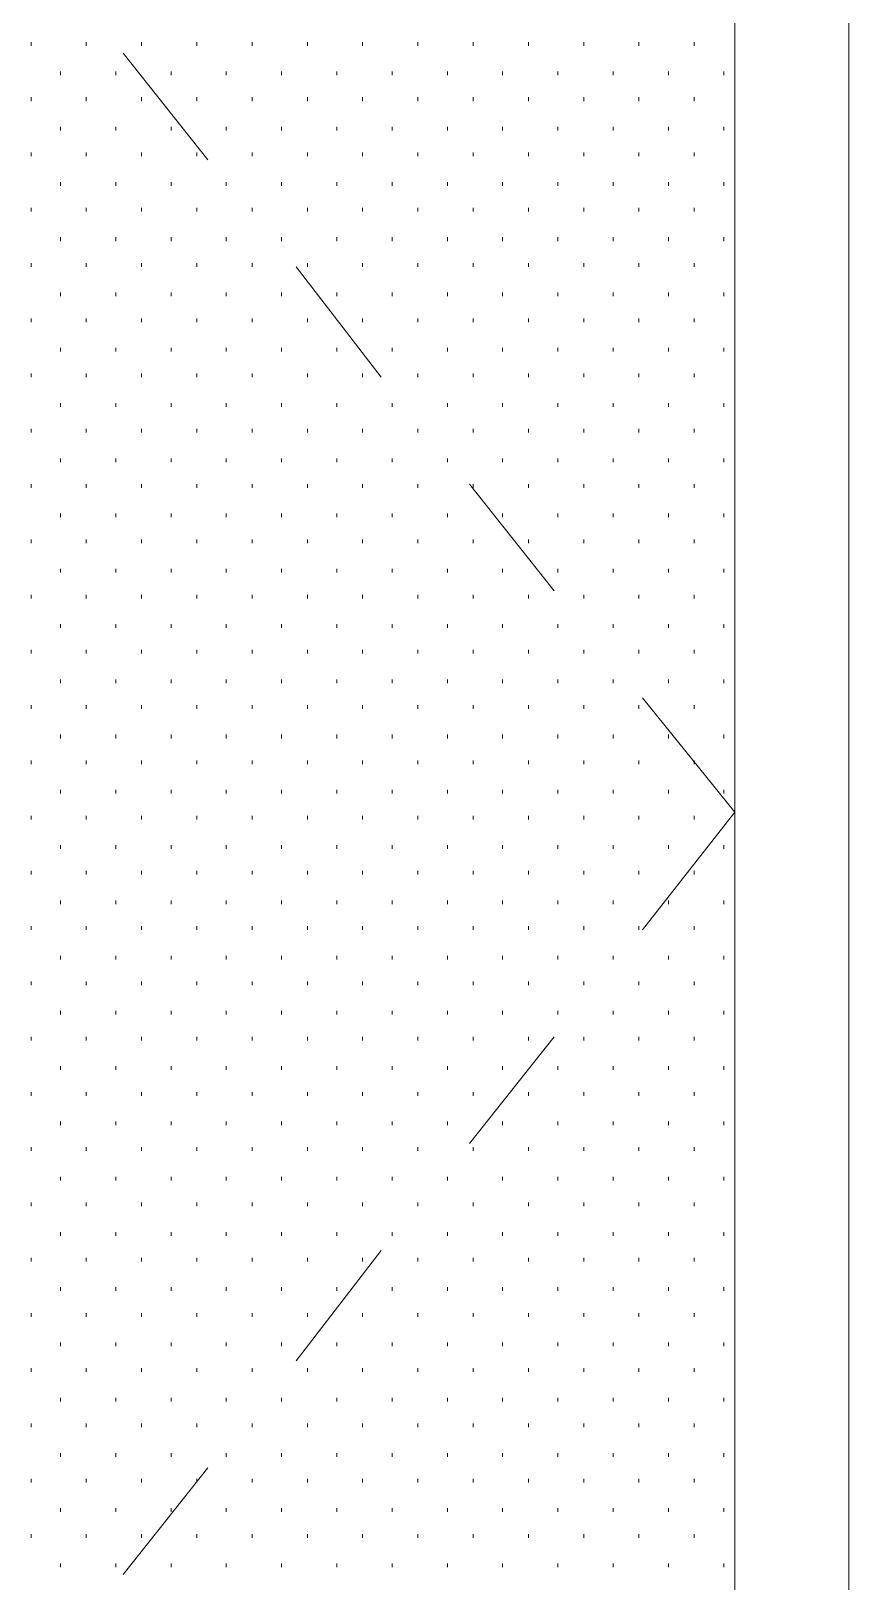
# Model space of a CAD drawing. Header units: inches. Extents: x -6061 to 13621, y -296 to 7483.
# Drawn here: x 12722.21 to 12739.99, y -93.45 to -59.73 of the extents above; entities that cross this region are included whole.
import ezdxf

# ---------------------------------------------------------------- set-up
doc = ezdxf.new("R2010")
doc.units = ezdxf.units.IN
doc.header["$MEASUREMENT"] = 0
doc.layers.get('0').update_dxf_attribs({"linetype": 'CONTINUOUS'})

msp = doc.modelspace()

# ---------------------------------------------------------------- linework, layer by layer
at = {"color": 7, "linetype": 'Continuous', "lineweight": 9, "true_color": 0x000007}
for p, q in [((12737.50325, -121.47911), (12737.50325, -29.45513)), ((12739.98605, -121.47911), (12739.98605, -29.45513)), ((12737.50325, -121.47911), (12737.50325, -31.93793)), ((12724.20823, -60.20988), (12726.05031, -62.5325)), ((12727.97248, -64.85513), (12729.81456, -67.25784)), ((12731.73673, -69.58047), (12733.57881, -71.90309)), ((12735.50099, -74.22571), (12737.50325, -76.70852)), ((12735.50099, -79.27142), (12737.50325, -76.70852)), ((12731.73673, -83.91666), (12733.57881, -81.59404)), ((12727.97248, -88.642), (12729.81456, -86.23929)), ((12724.20823, -93.28725), (12726.05031, -90.96463))]:
    msp.add_line(p, q, dxfattribs=at)
at = {"color": 7, "linetype": 'Continuous', "lineweight": 18, "true_color": 0x000007}
msp.add_line((12739.98605, -121.47911), (12739.98605, -29.45513), dxfattribs=at)
at = {"color": 7, "linetype": 'Continuous', "lineweight": 9, "true_color": 0xffffff}
for p, q in [((12722.20596, -60.0497), (12722.20596, -59.96961)), ((12723.40732, -60.0497), (12723.40732, -59.96961)), ((12724.60868, -60.0497), (12724.60868, -59.96961)), ((12725.81004, -60.0497), (12725.81004, -59.96961)), ((12727.01139, -60.0497), (12727.01139, -59.96961)), ((12728.21275, -60.0497), (12728.21275, -59.96961)), ((12729.41411, -60.0497), (12729.41411, -59.96961)), ((12730.61547, -60.0497), (12730.61547, -59.96961)), ((12731.81682, -60.0497), (12731.81682, -59.96961)), ((12733.01818, -60.0497), (12733.01818, -59.96961)), ((12734.21954, -60.0497), (12734.21954, -59.96961)), ((12735.4209, -60.0497), (12735.4209, -59.96961)), ((12736.62225, -60.0497), (12736.62225, -59.96961)), ((12722.84669, -60.69042), (12722.84669, -60.61033)), ((12724.04805, -60.69042), (12724.04805, -60.61033)), ((12725.2494, -60.69042), (12725.2494, -60.61033)), ((12726.45076, -60.69042), (12726.45076, -60.61033)), ((12727.65212, -60.69042), (12727.65212, -60.61033)), ((12728.85347, -60.69042), (12728.85347, -60.61033)), ((12730.05483, -60.69042), (12730.05483, -60.61033)), ((12731.25619, -60.69042), (12731.25619, -60.61033)), ((12732.45755, -60.69042), (12732.45755, -60.61033)), ((12733.6589, -60.69042), (12733.6589, -60.61033)), ((12734.86026, -60.69042), (12734.86026, -60.61033)), ((12736.06162, -60.69042), (12736.06162, -60.61033)), ((12737.26298, -60.69042), (12737.26298, -60.61033)), ((12722.20596, -61.25105), (12722.20596, -61.17096)), ((12723.40732, -61.25105), (12723.40732, -61.17096)), ((12724.60868, -61.25105), (12724.60868, -61.17096)), ((12725.81004, -61.25105), (12725.81004, -61.17096)), ((12727.01139, -61.25105), (12727.01139, -61.17096)), ((12728.21275, -61.25105), (12728.21275, -61.17096)), ((12729.41411, -61.25105), (12729.41411, -61.17096)), ((12730.61547, -61.25105), (12730.61547, -61.17096)), ((12731.81682, -61.25105), (12731.81682, -61.17096)), ((12733.01818, -61.25105), (12733.01818, -61.17096)), ((12734.21954, -61.25105), (12734.21954, -61.17096)), ((12735.4209, -61.25105), (12735.4209, -61.17096)), ((12736.62225, -61.25105), (12736.62225, -61.17096)), ((12722.84669, -61.89178), (12722.84669, -61.81169)), ((12724.04805, -61.89178), (12724.04805, -61.81169)), ((12725.2494, -61.89178), (12725.2494, -61.81169)), ((12726.45076, -61.89178), (12726.45076, -61.81169)), ((12727.65212, -61.89178), (12727.65212, -61.81169)), ((12728.85347, -61.89178), (12728.85347, -61.81169)), ((12730.05483, -61.89178), (12730.05483, -61.81169)), ((12731.25619, -61.89178), (12731.25619, -61.81169)), ((12732.45755, -61.89178), (12732.45755, -61.81169)), ((12733.6589, -61.89178), (12733.6589, -61.81169)), ((12734.86026, -61.89178), (12734.86026, -61.81169)), ((12736.06162, -61.89178), (12736.06162, -61.81169)), ((12737.26298, -61.89178), (12737.26298, -61.81169)), ((12722.20596, -62.45241), (12722.20596, -62.37232)), ((12723.40732, -62.45241), (12723.40732, -62.37232)), ((12724.60868, -62.45241), (12724.60868, -62.37232)), ((12725.81004, -62.45241), (12725.81004, -62.37232)), ((12727.01139, -62.45241), (12727.01139, -62.37232)), ((12728.21275, -62.45241), (12728.21275, -62.37232)), ((12729.41411, -62.45241), (12729.41411, -62.37232)), ((12730.61547, -62.45241), (12730.61547, -62.37232)), ((12731.81682, -62.45241), (12731.81682, -62.37232)), ((12733.01818, -62.45241), (12733.01818, -62.37232)), ((12734.21954, -62.45241), (12734.21954, -62.37232)), ((12735.4209, -62.45241), (12735.4209, -62.37232)), ((12736.62225, -62.45241), (12736.62225, -62.37232)), ((12722.84669, -63.09314), (12722.84669, -63.01304)), ((12724.04805, -63.09314), (12724.04805, -63.01304)), ((12725.2494, -63.09314), (12725.2494, -63.01304)), ((12726.45076, -63.09314), (12726.45076, -63.01304)), ((12727.65212, -63.09314), (12727.65212, -63.01304)), ((12728.85347, -63.09314), (12728.85347, -63.01304)), ((12730.05483, -63.09314), (12730.05483, -63.01304)), ((12731.25619, -63.09314), (12731.25619, -63.01304)), ((12732.45755, -63.09314), (12732.45755, -63.01304)), ((12733.6589, -63.09314), (12733.6589, -63.01304)), ((12734.86026, -63.09314), (12734.86026, -63.01304)), ((12736.06162, -63.09314), (12736.06162, -63.01304)), ((12737.26298, -63.09314), (12737.26298, -63.01304)), ((12722.20596, -63.65377), (12722.20596, -63.57368)), ((12723.40732, -63.65377), (12723.40732, -63.57368)), ((12724.60868, -63.65377), (12724.60868, -63.57368)), ((12725.81004, -63.65377), (12725.81004, -63.57368)), ((12727.01139, -63.65377), (12727.01139, -63.57368)), ((12728.21275, -63.65377), (12728.21275, -63.57368)), ((12729.41411, -63.65377), (12729.41411, -63.57368)), ((12730.61547, -63.65377), (12730.61547, -63.57368)), ((12731.81682, -63.65377), (12731.81682, -63.57368)), ((12733.01818, -63.65377), (12733.01818, -63.57368)), ((12734.21954, -63.65377), (12734.21954, -63.57368)), ((12735.4209, -63.65377), (12735.4209, -63.57368)), ((12736.62225, -63.65377), (12736.62225, -63.57368)), ((12722.84669, -64.29449), (12722.84669, -64.2144)), ((12724.04805, -64.29449), (12724.04805, -64.2144)), ((12725.2494, -64.29449), (12725.2494, -64.2144)), ((12726.45076, -64.29449), (12726.45076, -64.2144)), ((12727.65212, -64.29449), (12727.65212, -64.2144)), ((12728.85347, -64.29449), (12728.85347, -64.2144)), ((12730.05483, -64.29449), (12730.05483, -64.2144)), ((12731.25619, -64.29449), (12731.25619, -64.2144)), ((12732.45755, -64.29449), (12732.45755, -64.2144)), ((12733.6589, -64.29449), (12733.6589, -64.2144)), ((12734.86026, -64.29449), (12734.86026, -64.2144)), ((12736.06162, -64.29449), (12736.06162, -64.2144)), ((12737.26298, -64.29449), (12737.26298, -64.2144)), ((12722.20596, -64.85513), (12722.20596, -64.77504)), ((12723.40732, -64.85513), (12723.40732, -64.77504)), ((12724.60868, -64.85513), (12724.60868, -64.77504)), ((12725.81004, -64.85513), (12725.81004, -64.77504)), ((12727.01139, -64.85513), (12727.01139, -64.77504)), ((12728.21275, -64.85513), (12728.21275, -64.77504)), ((12729.41411, -64.85513), (12729.41411, -64.77504)), ((12730.61547, -64.85513), (12730.61547, -64.77504)), ((12731.81682, -64.85513), (12731.81682, -64.77504)), ((12733.01818, -64.85513), (12733.01818, -64.77504)), ((12734.21954, -64.85513), (12734.21954, -64.77504)), ((12735.4209, -64.85513), (12735.4209, -64.77504)), ((12736.62225, -64.85513), (12736.62225, -64.77504)), ((12722.84669, -65.49585), (12722.84669, -65.41576)), ((12724.04805, -65.49585), (12724.04805, -65.41576)), ((12725.2494, -65.49585), (12725.2494, -65.41576)), ((12726.45076, -65.49585), (12726.45076, -65.41576)), ((12727.65212, -65.49585), (12727.65212, -65.41576)), ((12728.85347, -65.49585), (12728.85347, -65.41576)), ((12730.05483, -65.49585), (12730.05483, -65.41576)), ((12731.25619, -65.49585), (12731.25619, -65.41576)), ((12732.45755, -65.49585), (12732.45755, -65.41576)), ((12733.6589, -65.49585), (12733.6589, -65.41576)), ((12734.86026, -65.49585), (12734.86026, -65.41576)), ((12736.06162, -65.49585), (12736.06162, -65.41576)), ((12737.26298, -65.49585), (12737.26298, -65.41576)), ((12722.20596, -66.05648), (12722.20596, -65.97639)), ((12723.40732, -66.05648), (12723.40732, -65.97639)), ((12724.60868, -66.05648), (12724.60868, -65.97639)), ((12725.81004, -66.05648), (12725.81004, -65.97639)), ((12727.01139, -66.05648), (12727.01139, -65.97639)), ((12728.21275, -66.05648), (12728.21275, -65.97639)), ((12729.41411, -66.05648), (12729.41411, -65.97639)), ((12730.61547, -66.05648), (12730.61547, -65.97639)), ((12731.81682, -66.05648), (12731.81682, -65.97639)), ((12733.01818, -66.05648), (12733.01818, -65.97639)), ((12734.21954, -66.05648), (12734.21954, -65.97639)), ((12735.4209, -66.05648), (12735.4209, -65.97639)), ((12736.62225, -66.05648), (12736.62225, -65.97639)), ((12722.84669, -66.69721), (12722.84669, -66.61712)), ((12724.04805, -66.69721), (12724.04805, -66.61712)), ((12725.2494, -66.69721), (12725.2494, -66.61712)), ((12726.45076, -66.69721), (12726.45076, -66.61712)), ((12727.65212, -66.69721), (12727.65212, -66.61712)), ((12728.85347, -66.69721), (12728.85347, -66.61712)), ((12730.05483, -66.69721), (12730.05483, -66.61712)), ((12731.25619, -66.69721), (12731.25619, -66.61712)), ((12732.45755, -66.69721), (12732.45755, -66.61712)), ((12733.6589, -66.69721), (12733.6589, -66.61712)), ((12734.86026, -66.69721), (12734.86026, -66.61712)), ((12736.06162, -66.69721), (12736.06162, -66.61712)), ((12737.26298, -66.69721), (12737.26298, -66.61712)), ((12722.20596, -67.25784), (12722.20596, -67.17775)), ((12723.40732, -67.25784), (12723.40732, -67.17775)), ((12724.60868, -67.25784), (12724.60868, -67.17775)), ((12725.81004, -67.25784), (12725.81004, -67.17775)), ((12727.01139, -67.25784), (12727.01139, -67.17775)), ((12728.21275, -67.25784), (12728.21275, -67.17775)), ((12729.41411, -67.25784), (12729.41411, -67.17775)), ((12730.61547, -67.25784), (12730.61547, -67.17775)), ((12731.81682, -67.25784), (12731.81682, -67.17775)), ((12733.01818, -67.25784), (12733.01818, -67.17775)), ((12734.21954, -67.25784), (12734.21954, -67.17775)), ((12735.4209, -67.25784), (12735.4209, -67.17775)), ((12736.62225, -67.25784), (12736.62225, -67.17775)), ((12722.84669, -67.89857), (12722.84669, -67.81847)), ((12724.04805, -67.89857), (12724.04805, -67.81847)), ((12725.2494, -67.89857), (12725.2494, -67.81847)), ((12726.45076, -67.89857), (12726.45076, -67.81847)), ((12727.65212, -67.89857), (12727.65212, -67.81847)), ((12728.85347, -67.89857), (12728.85347, -67.81847)), ((12730.05483, -67.89857), (12730.05483, -67.81847)), ((12731.25619, -67.89857), (12731.25619, -67.81847)), ((12732.45755, -67.89857), (12732.45755, -67.81847)), ((12733.6589, -67.89857), (12733.6589, -67.81847)), ((12734.86026, -67.89857), (12734.86026, -67.81847)), ((12736.06162, -67.89857), (12736.06162, -67.81847)), ((12737.26298, -67.89857), (12737.26298, -67.81847)), ((12722.20596, -68.4592), (12722.20596, -68.37911)), ((12723.40732, -68.4592), (12723.40732, -68.37911)), ((12724.60868, -68.4592), (12724.60868, -68.37911)), ((12725.81004, -68.4592), (12725.81004, -68.37911)), ((12727.01139, -68.4592), (12727.01139, -68.37911)), ((12728.21275, -68.4592), (12728.21275, -68.37911)), ((12729.41411, -68.4592), (12729.41411, -68.37911)), ((12730.61547, -68.4592), (12730.61547, -68.37911)), ((12731.81682, -68.4592), (12731.81682, -68.37911)), ((12733.01818, -68.4592), (12733.01818, -68.37911)), ((12734.21954, -68.4592), (12734.21954, -68.37911)), ((12735.4209, -68.4592), (12735.4209, -68.37911)), ((12736.62225, -68.4592), (12736.62225, -68.37911)), ((12722.84669, -69.09992), (12722.84669, -69.01983)), ((12724.04805, -69.09992), (12724.04805, -69.01983)), ((12725.2494, -69.09992), (12725.2494, -69.01983)), ((12726.45076, -69.09992), (12726.45076, -69.01983)), ((12727.65212, -69.09992), (12727.65212, -69.01983)), ((12728.85347, -69.09992), (12728.85347, -69.01983)), ((12730.05483, -69.09992), (12730.05483, -69.01983)), ((12731.25619, -69.09992), (12731.25619, -69.01983)), ((12732.45755, -69.09992), (12732.45755, -69.01983)), ((12733.6589, -69.09992), (12733.6589, -69.01983)), ((12734.86026, -69.09992), (12734.86026, -69.01983)), ((12736.06162, -69.09992), (12736.06162, -69.01983)), ((12737.26298, -69.09992), (12737.26298, -69.01983)), ((12722.20596, -69.66056), (12722.20596, -69.58047)), ((12723.40732, -69.66056), (12723.40732, -69.58047)), ((12724.60868, -69.66056), (12724.60868, -69.58047)), ((12725.81004, -69.66056), (12725.81004, -69.58047)), ((12727.01139, -69.66056), (12727.01139, -69.58047)), ((12728.21275, -69.66056), (12728.21275, -69.58047)), ((12729.41411, -69.66056), (12729.41411, -69.58047)), ((12730.61547, -69.66056), (12730.61547, -69.58047)), ((12731.81682, -69.66056), (12731.81682, -69.58047)), ((12733.01818, -69.66056), (12733.01818, -69.58047)), ((12734.21954, -69.66056), (12734.21954, -69.58047)), ((12735.4209, -69.66056), (12735.4209, -69.58047)), ((12736.62225, -69.66056), (12736.62225, -69.58047)), ((12722.84669, -70.30128), (12722.84669, -70.22119)), ((12724.04805, -70.30128), (12724.04805, -70.22119)), ((12725.2494, -70.30128), (12725.2494, -70.22119)), ((12726.45076, -70.30128), (12726.45076, -70.22119)), ((12727.65212, -70.30128), (12727.65212, -70.22119)), ((12728.85347, -70.30128), (12728.85347, -70.22119)), ((12730.05483, -70.30128), (12730.05483, -70.22119)), ((12731.25619, -70.30128), (12731.25619, -70.22119)), ((12732.45755, -70.30128), (12732.45755, -70.22119)), ((12733.6589, -70.30128), (12733.6589, -70.22119)), ((12734.86026, -70.30128), (12734.86026, -70.22119)), ((12736.06162, -70.30128), (12736.06162, -70.22119)), ((12737.26298, -70.30128), (12737.26298, -70.22119)), ((12722.20596, -70.86191), (12722.20596, -70.78182)), ((12723.40732, -70.86191), (12723.40732, -70.78182)), ((12724.60868, -70.86191), (12724.60868, -70.78182)), ((12725.81004, -70.86191), (12725.81004, -70.78182)), ((12727.01139, -70.86191), (12727.01139, -70.78182)), ((12728.21275, -70.86191), (12728.21275, -70.78182)), ((12729.41411, -70.86191), (12729.41411, -70.78182)), ((12730.61547, -70.86191), (12730.61547, -70.78182)), ((12731.81682, -70.86191), (12731.81682, -70.78182)), ((12733.01818, -70.86191), (12733.01818, -70.78182)), ((12734.21954, -70.86191), (12734.21954, -70.78182)), ((12735.4209, -70.86191), (12735.4209, -70.78182)), ((12736.62225, -70.86191), (12736.62225, -70.78182)), ((12722.84669, -71.50264), (12722.84669, -71.42255)), ((12724.04805, -71.50264), (12724.04805, -71.42255)), ((12725.2494, -71.50264), (12725.2494, -71.42255)), ((12726.45076, -71.50264), (12726.45076, -71.42255)), ((12727.65212, -71.50264), (12727.65212, -71.42255)), ((12728.85347, -71.50264), (12728.85347, -71.42255)), ((12730.05483, -71.50264), (12730.05483, -71.42255)), ((12731.25619, -71.50264), (12731.25619, -71.42255)), ((12732.45755, -71.50264), (12732.45755, -71.42255)), ((12733.6589, -71.50264), (12733.6589, -71.42255)), ((12734.86026, -71.50264), (12734.86026, -71.42255)), ((12736.06162, -71.50264), (12736.06162, -71.42255)), ((12737.26298, -71.50264), (12737.26298, -71.42255)), ((12722.20596, -72.06327), (12722.20596, -71.98318)), ((12723.40732, -72.06327), (12723.40732, -71.98318)), ((12724.60868, -72.06327), (12724.60868, -71.98318)), ((12725.81004, -72.06327), (12725.81004, -71.98318)), ((12727.01139, -72.06327), (12727.01139, -71.98318)), ((12728.21275, -72.06327), (12728.21275, -71.98318)), ((12729.41411, -72.06327), (12729.41411, -71.98318)), ((12730.61547, -72.06327), (12730.61547, -71.98318)), ((12731.81682, -72.06327), (12731.81682, -71.98318)), ((12733.01818, -72.06327), (12733.01818, -71.98318)), ((12734.21954, -72.06327), (12734.21954, -71.98318)), ((12735.4209, -72.06327), (12735.4209, -71.98318)), ((12736.62225, -72.06327), (12736.62225, -71.98318)), ((12722.84669, -72.70399), (12722.84669, -72.6239)), ((12724.04805, -72.70399), (12724.04805, -72.6239)), ((12725.2494, -72.70399), (12725.2494, -72.6239)), ((12726.45076, -72.70399), (12726.45076, -72.6239)), ((12727.65212, -72.70399), (12727.65212, -72.6239)), ((12728.85347, -72.70399), (12728.85347, -72.6239)), ((12730.05483, -72.70399), (12730.05483, -72.6239)), ((12731.25619, -72.70399), (12731.25619, -72.6239)), ((12732.45755, -72.70399), (12732.45755, -72.6239)), ((12733.6589, -72.70399), (12733.6589, -72.6239)), ((12734.86026, -72.70399), (12734.86026, -72.6239)), ((12736.06162, -72.70399), (12736.06162, -72.6239)), ((12737.26298, -72.70399), (12737.26298, -72.6239)), ((12722.20596, -73.26463), (12722.20596, -73.18454)), ((12723.40732, -73.26463), (12723.40732, -73.18454)), ((12724.60868, -73.26463), (12724.60868, -73.18454)), ((12725.81004, -73.26463), (12725.81004, -73.18454)), ((12727.01139, -73.26463), (12727.01139, -73.18454)), ((12728.21275, -73.26463), (12728.21275, -73.18454)), ((12729.41411, -73.26463), (12729.41411, -73.18454)), ((12730.61547, -73.26463), (12730.61547, -73.18454)), ((12731.81682, -73.26463), (12731.81682, -73.18454)), ((12733.01818, -73.26463), (12733.01818, -73.18454)), ((12734.21954, -73.26463), (12734.21954, -73.18454)), ((12735.4209, -73.26463), (12735.4209, -73.18454)), ((12736.62225, -73.26463), (12736.62225, -73.18454)), ((12722.84669, -73.90535), (12722.84669, -73.82526)), ((12724.04805, -73.90535), (12724.04805, -73.82526)), ((12725.2494, -73.90535), (12725.2494, -73.82526)), ((12726.45076, -73.90535), (12726.45076, -73.82526)), ((12727.65212, -73.90535), (12727.65212, -73.82526)), ((12728.85347, -73.90535), (12728.85347, -73.82526)), ((12730.05483, -73.90535), (12730.05483, -73.82526)), ((12731.25619, -73.90535), (12731.25619, -73.82526)), ((12732.45755, -73.90535), (12732.45755, -73.82526)), ((12733.6589, -73.90535), (12733.6589, -73.82526)), ((12734.86026, -73.90535), (12734.86026, -73.82526)), ((12736.06162, -73.90535), (12736.06162, -73.82526)), ((12737.26298, -73.90535), (12737.26298, -73.82526)), ((12722.20596, -74.46599), (12722.20596, -74.3859)), ((12723.40732, -74.46599), (12723.40732, -74.3859)), ((12724.60868, -74.46599), (12724.60868, -74.3859)), ((12725.81004, -74.46599), (12725.81004, -74.3859)), ((12727.01139, -74.46599), (12727.01139, -74.3859)), ((12728.21275, -74.46599), (12728.21275, -74.3859)), ((12729.41411, -74.46599), (12729.41411, -74.3859)), ((12730.61547, -74.46599), (12730.61547, -74.3859)), ((12731.81682, -74.46599), (12731.81682, -74.3859)), ((12733.01818, -74.46599), (12733.01818, -74.3859)), ((12734.21954, -74.46599), (12734.21954, -74.3859)), ((12735.4209, -74.46599), (12735.4209, -74.3859)), ((12736.62225, -74.46599), (12736.62225, -74.3859)), ((12722.84669, -75.10671), (12722.84669, -75.02662)), ((12724.04805, -75.10671), (12724.04805, -75.02662)), ((12725.2494, -75.10671), (12725.2494, -75.02662)), ((12726.45076, -75.10671), (12726.45076, -75.02662)), ((12727.65212, -75.10671), (12727.65212, -75.02662)), ((12728.85347, -75.10671), (12728.85347, -75.02662)), ((12730.05483, -75.10671), (12730.05483, -75.02662)), ((12731.25619, -75.10671), (12731.25619, -75.02662)), ((12732.45755, -75.10671), (12732.45755, -75.02662)), ((12733.6589, -75.10671), (12733.6589, -75.02662)), ((12734.86026, -75.10671), (12734.86026, -75.02662)), ((12736.06162, -75.10671), (12736.06162, -75.02662)), ((12737.26298, -75.10671), (12737.26298, -75.02662)), ((12722.20596, -75.66734), (12722.20596, -75.58725)), ((12723.40732, -75.66734), (12723.40732, -75.58725)), ((12724.60868, -75.66734), (12724.60868, -75.58725)), ((12725.81004, -75.66734), (12725.81004, -75.58725)), ((12727.01139, -75.66734), (12727.01139, -75.58725)), ((12728.21275, -75.66734), (12728.21275, -75.58725)), ((12729.41411, -75.66734), (12729.41411, -75.58725)), ((12730.61547, -75.66734), (12730.61547, -75.58725)), ((12731.81682, -75.66734), (12731.81682, -75.58725)), ((12733.01818, -75.66734), (12733.01818, -75.58725)), ((12734.21954, -75.66734), (12734.21954, -75.58725)), ((12735.4209, -75.66734), (12735.4209, -75.58725)), ((12736.62225, -75.66734), (12736.62225, -75.58725)), ((12722.84669, -76.30807), (12722.84669, -76.22798)), ((12724.04805, -76.30807), (12724.04805, -76.22798)), ((12725.2494, -76.30807), (12725.2494, -76.22798)), ((12726.45076, -76.30807), (12726.45076, -76.22798)), ((12727.65212, -76.30807), (12727.65212, -76.22798)), ((12728.85347, -76.30807), (12728.85347, -76.22798)), ((12730.05483, -76.30807), (12730.05483, -76.22798)), ((12731.25619, -76.30807), (12731.25619, -76.22798)), ((12732.45755, -76.30807), (12732.45755, -76.22798)), ((12733.6589, -76.30807), (12733.6589, -76.22798)), ((12734.86026, -76.30807), (12734.86026, -76.22798)), ((12736.06162, -76.30807), (12736.06162, -76.22798)), ((12737.26298, -76.30807), (12737.26298, -76.22798)), ((12722.20596, -76.8687), (12722.20596, -76.78861)), ((12723.40732, -76.8687), (12723.40732, -76.78861)), ((12724.60868, -76.8687), (12724.60868, -76.78861)), ((12725.81004, -76.8687), (12725.81004, -76.78861)), ((12727.01139, -76.8687), (12727.01139, -76.78861)), ((12728.21275, -76.8687), (12728.21275, -76.78861)), ((12729.41411, -76.8687), (12729.41411, -76.78861)), ((12730.61547, -76.8687), (12730.61547, -76.78861)), ((12731.81682, -76.8687), (12731.81682, -76.78861)), ((12733.01818, -76.8687), (12733.01818, -76.78861)), ((12734.21954, -76.8687), (12734.21954, -76.78861)), ((12735.4209, -76.8687), (12735.4209, -76.78861)), ((12736.62225, -76.8687), (12736.62225, -76.78861)), ((12722.84669, -77.50942), (12722.84669, -77.42933)), ((12724.04805, -77.50942), (12724.04805, -77.42933)), ((12725.2494, -77.50942), (12725.2494, -77.42933)), ((12726.45076, -77.50942), (12726.45076, -77.42933)), ((12727.65212, -77.50942), (12727.65212, -77.42933)), ((12728.85347, -77.50942), (12728.85347, -77.42933)), ((12730.05483, -77.50942), (12730.05483, -77.42933)), ((12731.25619, -77.50942), (12731.25619, -77.42933)), ((12732.45755, -77.50942), (12732.45755, -77.42933)), ((12733.6589, -77.50942), (12733.6589, -77.42933)), ((12734.86026, -77.50942), (12734.86026, -77.42933)), ((12736.06162, -77.50942), (12736.06162, -77.42933)), ((12737.26298, -77.50942), (12737.26298, -77.42933)), ((12722.20596, -78.07006), (12722.20596, -77.98997)), ((12723.40732, -78.07006), (12723.40732, -77.98997)), ((12724.60868, -78.07006), (12724.60868, -77.98997)), ((12725.81004, -78.07006), (12725.81004, -77.98997)), ((12727.01139, -78.07006), (12727.01139, -77.98997)), ((12728.21275, -78.07006), (12728.21275, -77.98997)), ((12729.41411, -78.07006), (12729.41411, -77.98997)), ((12730.61547, -78.07006), (12730.61547, -77.98997)), ((12731.81682, -78.07006), (12731.81682, -77.98997)), ((12733.01818, -78.07006), (12733.01818, -77.98997)), ((12734.21954, -78.07006), (12734.21954, -77.98997)), ((12735.4209, -78.07006), (12735.4209, -77.98997)), ((12736.62225, -78.07006), (12736.62225, -77.98997)), ((12722.84669, -78.71078), (12722.84669, -78.63069)), ((12724.04805, -78.71078), (12724.04805, -78.63069)), ((12725.2494, -78.71078), (12725.2494, -78.63069)), ((12726.45076, -78.71078), (12726.45076, -78.63069)), ((12727.65212, -78.71078), (12727.65212, -78.63069)), ((12728.85347, -78.71078), (12728.85347, -78.63069)), ((12730.05483, -78.71078), (12730.05483, -78.63069)), ((12731.25619, -78.71078), (12731.25619, -78.63069)), ((12732.45755, -78.71078), (12732.45755, -78.63069)), ((12733.6589, -78.71078), (12733.6589, -78.63069)), ((12734.86026, -78.71078), (12734.86026, -78.63069)), ((12736.06162, -78.71078), (12736.06162, -78.63069)), ((12737.26298, -78.71078), (12737.26298, -78.63069)), ((12722.20596, -79.27142), (12722.20596, -79.19133)), ((12723.40732, -79.27142), (12723.40732, -79.19133)), ((12724.60868, -79.27142), (12724.60868, -79.19133)), ((12725.81004, -79.27142), (12725.81004, -79.19133)), ((12727.01139, -79.27142), (12727.01139, -79.19133)), ((12728.21275, -79.27142), (12728.21275, -79.19133)), ((12729.41411, -79.27142), (12729.41411, -79.19133)), ((12730.61547, -79.27142), (12730.61547, -79.19133)), ((12731.81682, -79.27142), (12731.81682, -79.19133)), ((12733.01818, -79.27142), (12733.01818, -79.19133)), ((12734.21954, -79.27142), (12734.21954, -79.19133)), ((12735.4209, -79.27142), (12735.4209, -79.19133)), ((12736.62225, -79.27142), (12736.62225, -79.19133)), ((12722.84669, -79.91214), (12722.84669, -79.83205)), ((12724.04805, -79.91214), (12724.04805, -79.83205)), ((12725.2494, -79.91214), (12725.2494, -79.83205)), ((12726.45076, -79.91214), (12726.45076, -79.83205)), ((12727.65212, -79.91214), (12727.65212, -79.83205)), ((12728.85347, -79.91214), (12728.85347, -79.83205)), ((12730.05483, -79.91214), (12730.05483, -79.83205)), ((12731.25619, -79.91214), (12731.25619, -79.83205)), ((12732.45755, -79.91214), (12732.45755, -79.83205)), ((12733.6589, -79.91214), (12733.6589, -79.83205)), ((12734.86026, -79.91214), (12734.86026, -79.83205)), ((12736.06162, -79.91214), (12736.06162, -79.83205)), ((12737.26298, -79.91214), (12737.26298, -79.83205)), ((12722.20596, -80.47277), (12722.20596, -80.39268)), ((12723.40732, -80.47277), (12723.40732, -80.39268)), ((12724.60868, -80.47277), (12724.60868, -80.39268)), ((12725.81004, -80.47277), (12725.81004, -80.39268)), ((12727.01139, -80.47277), (12727.01139, -80.39268)), ((12728.21275, -80.47277), (12728.21275, -80.39268)), ((12729.41411, -80.47277), (12729.41411, -80.39268)), ((12730.61547, -80.47277), (12730.61547, -80.39268)), ((12731.81682, -80.47277), (12731.81682, -80.39268)), ((12733.01818, -80.47277), (12733.01818, -80.39268)), ((12734.21954, -80.47277), (12734.21954, -80.39268)), ((12735.4209, -80.47277), (12735.4209, -80.39268)), ((12736.62225, -80.47277), (12736.62225, -80.39268)), ((12722.84669, -81.1135), (12722.84669, -81.03341)), ((12724.04805, -81.1135), (12724.04805, -81.03341)), ((12725.2494, -81.1135), (12725.2494, -81.03341)), ((12726.45076, -81.1135), (12726.45076, -81.03341)), ((12727.65212, -81.1135), (12727.65212, -81.03341)), ((12728.85347, -81.1135), (12728.85347, -81.03341)), ((12730.05483, -81.1135), (12730.05483, -81.03341)), ((12731.25619, -81.1135), (12731.25619, -81.03341)), ((12732.45755, -81.1135), (12732.45755, -81.03341)), ((12733.6589, -81.1135), (12733.6589, -81.03341)), ((12734.86026, -81.1135), (12734.86026, -81.03341)), ((12736.06162, -81.1135), (12736.06162, -81.03341)), ((12737.26298, -81.1135), (12737.26298, -81.03341)), ((12722.20596, -81.67413), (12722.20596, -81.59404)), ((12723.40732, -81.67413), (12723.40732, -81.59404)), ((12724.60868, -81.67413), (12724.60868, -81.59404)), ((12725.81004, -81.67413), (12725.81004, -81.59404)), ((12727.01139, -81.67413), (12727.01139, -81.59404)), ((12728.21275, -81.67413), (12728.21275, -81.59404)), ((12729.41411, -81.67413), (12729.41411, -81.59404)), ((12730.61547, -81.67413), (12730.61547, -81.59404)), ((12731.81682, -81.67413), (12731.81682, -81.59404)), ((12733.01818, -81.67413), (12733.01818, -81.59404)), ((12734.21954, -81.67413), (12734.21954, -81.59404)), ((12735.4209, -81.67413), (12735.4209, -81.59404)), ((12736.62225, -81.67413), (12736.62225, -81.59404)), ((12722.84669, -82.31485), (12722.84669, -82.23476)), ((12724.04805, -82.31485), (12724.04805, -82.23476)), ((12725.2494, -82.31485), (12725.2494, -82.23476)), ((12726.45076, -82.31485), (12726.45076, -82.23476)), ((12727.65212, -82.31485), (12727.65212, -82.23476)), ((12728.85347, -82.31485), (12728.85347, -82.23476)), ((12730.05483, -82.31485), (12730.05483, -82.23476)), ((12731.25619, -82.31485), (12731.25619, -82.23476)), ((12732.45755, -82.31485), (12732.45755, -82.23476)), ((12733.6589, -82.31485), (12733.6589, -82.23476)), ((12734.86026, -82.31485), (12734.86026, -82.23476)), ((12736.06162, -82.31485), (12736.06162, -82.23476)), ((12737.26298, -82.31485), (12737.26298, -82.23476)), ((12722.20596, -82.87549), (12722.20596, -82.7954)), ((12723.40732, -82.87549), (12723.40732, -82.7954)), ((12724.60868, -82.87549), (12724.60868, -82.7954)), ((12725.81004, -82.87549), (12725.81004, -82.7954)), ((12727.01139, -82.87549), (12727.01139, -82.7954)), ((12728.21275, -82.87549), (12728.21275, -82.7954)), ((12729.41411, -82.87549), (12729.41411, -82.7954)), ((12730.61547, -82.87549), (12730.61547, -82.7954)), ((12731.81682, -82.87549), (12731.81682, -82.7954)), ((12733.01818, -82.87549), (12733.01818, -82.7954)), ((12734.21954, -82.87549), (12734.21954, -82.7954)), ((12735.4209, -82.87549), (12735.4209, -82.7954)), ((12736.62225, -82.87549), (12736.62225, -82.7954)), ((12722.84669, -83.51621), (12722.84669, -83.43612)), ((12724.04805, -83.51621), (12724.04805, -83.43612)), ((12725.2494, -83.51621), (12725.2494, -83.43612)), ((12726.45076, -83.51621), (12726.45076, -83.43612)), ((12727.65212, -83.51621), (12727.65212, -83.43612)), ((12728.85347, -83.51621), (12728.85347, -83.43612)), ((12730.05483, -83.51621), (12730.05483, -83.43612)), ((12731.25619, -83.51621), (12731.25619, -83.43612)), ((12732.45755, -83.51621), (12732.45755, -83.43612)), ((12733.6589, -83.51621), (12733.6589, -83.43612)), ((12734.86026, -83.51621), (12734.86026, -83.43612)), ((12736.06162, -83.51621), (12736.06162, -83.43612)), ((12737.26298, -83.51621), (12737.26298, -83.43612)), ((12722.20596, -84.07685), (12722.20596, -83.99676)), ((12723.40732, -84.07685), (12723.40732, -83.99676)), ((12724.60868, -84.07685), (12724.60868, -83.99676)), ((12725.81004, -84.07685), (12725.81004, -83.99676)), ((12727.01139, -84.07685), (12727.01139, -83.99676)), ((12728.21275, -84.07685), (12728.21275, -83.99676)), ((12729.41411, -84.07685), (12729.41411, -83.99676)), ((12730.61547, -84.07685), (12730.61547, -83.99676)), ((12731.81682, -84.07685), (12731.81682, -83.99676)), ((12733.01818, -84.07685), (12733.01818, -83.99676)), ((12734.21954, -84.07685), (12734.21954, -83.99676)), ((12735.4209, -84.07685), (12735.4209, -83.99676)), ((12736.62225, -84.07685), (12736.62225, -83.99676)), ((12722.84669, -84.71757), (12722.84669, -84.63748)), ((12724.04805, -84.71757), (12724.04805, -84.63748)), ((12725.2494, -84.71757), (12725.2494, -84.63748)), ((12726.45076, -84.71757), (12726.45076, -84.63748)), ((12727.65212, -84.71757), (12727.65212, -84.63748)), ((12728.85347, -84.71757), (12728.85347, -84.63748)), ((12730.05483, -84.71757), (12730.05483, -84.63748)), ((12731.25619, -84.71757), (12731.25619, -84.63748)), ((12732.45755, -84.71757), (12732.45755, -84.63748)), ((12733.6589, -84.71757), (12733.6589, -84.63748)), ((12734.86026, -84.71757), (12734.86026, -84.63748)), ((12736.06162, -84.71757), (12736.06162, -84.63748)), ((12737.26298, -84.71757), (12737.26298, -84.63748)), ((12722.20596, -85.2782), (12722.20596, -85.19811)), ((12723.40732, -85.2782), (12723.40732, -85.19811)), ((12724.60868, -85.2782), (12724.60868, -85.19811)), ((12725.81004, -85.2782), (12725.81004, -85.19811)), ((12727.01139, -85.2782), (12727.01139, -85.19811)), ((12728.21275, -85.2782), (12728.21275, -85.19811)), ((12729.41411, -85.2782), (12729.41411, -85.19811)), ((12730.61547, -85.2782), (12730.61547, -85.19811)), ((12731.81682, -85.2782), (12731.81682, -85.19811)), ((12733.01818, -85.2782), (12733.01818, -85.19811)), ((12734.21954, -85.2782), (12734.21954, -85.19811)), ((12735.4209, -85.2782), (12735.4209, -85.19811)), ((12736.62225, -85.2782), (12736.62225, -85.19811)), ((12722.84669, -85.91893), (12722.84669, -85.83884)), ((12724.04805, -85.91893), (12724.04805, -85.83884)), ((12725.2494, -85.91893), (12725.2494, -85.83884)), ((12726.45076, -85.91893), (12726.45076, -85.83884)), ((12727.65212, -85.91893), (12727.65212, -85.83884)), ((12728.85347, -85.91893), (12728.85347, -85.83884)), ((12730.05483, -85.91893), (12730.05483, -85.83884)), ((12731.25619, -85.91893), (12731.25619, -85.83884)), ((12732.45755, -85.91893), (12732.45755, -85.83884)), ((12733.6589, -85.91893), (12733.6589, -85.83884)), ((12734.86026, -85.91893), (12734.86026, -85.83884)), ((12736.06162, -85.91893), (12736.06162, -85.83884)), ((12737.26298, -85.91893), (12737.26298, -85.83884)), ((12722.20596, -86.47956), (12722.20596, -86.39947)), ((12723.40732, -86.47956), (12723.40732, -86.39947)), ((12724.60868, -86.47956), (12724.60868, -86.39947)), ((12725.81004, -86.47956), (12725.81004, -86.39947)), ((12727.01139, -86.47956), (12727.01139, -86.39947)), ((12728.21275, -86.47956), (12728.21275, -86.39947)), ((12729.41411, -86.47956), (12729.41411, -86.39947)), ((12730.61547, -86.47956), (12730.61547, -86.39947)), ((12731.81682, -86.47956), (12731.81682, -86.39947)), ((12733.01818, -86.47956), (12733.01818, -86.39947)), ((12734.21954, -86.47956), (12734.21954, -86.39947)), ((12735.4209, -86.47956), (12735.4209, -86.39947)), ((12736.62225, -86.47956), (12736.62225, -86.39947)), ((12722.84669, -87.12028), (12722.84669, -87.04019)), ((12724.04805, -87.12028), (12724.04805, -87.04019)), ((12725.2494, -87.12028), (12725.2494, -87.04019)), ((12726.45076, -87.12028), (12726.45076, -87.04019)), ((12727.65212, -87.12028), (12727.65212, -87.04019)), ((12728.85347, -87.12028), (12728.85347, -87.04019)), ((12730.05483, -87.12028), (12730.05483, -87.04019)), ((12731.25619, -87.12028), (12731.25619, -87.04019)), ((12732.45755, -87.12028), (12732.45755, -87.04019)), ((12733.6589, -87.12028), (12733.6589, -87.04019)), ((12734.86026, -87.12028), (12734.86026, -87.04019)), ((12736.06162, -87.12028), (12736.06162, -87.04019)), ((12737.26298, -87.12028), (12737.26298, -87.04019)), ((12722.20596, -87.68092), (12722.20596, -87.60083)), ((12723.40732, -87.68092), (12723.40732, -87.60083)), ((12724.60868, -87.68092), (12724.60868, -87.60083)), ((12725.81004, -87.68092), (12725.81004, -87.60083)), ((12727.01139, -87.68092), (12727.01139, -87.60083)), ((12728.21275, -87.68092), (12728.21275, -87.60083)), ((12729.41411, -87.68092), (12729.41411, -87.60083)), ((12730.61547, -87.68092), (12730.61547, -87.60083)), ((12731.81682, -87.68092), (12731.81682, -87.60083)), ((12733.01818, -87.68092), (12733.01818, -87.60083)), ((12734.21954, -87.68092), (12734.21954, -87.60083)), ((12735.4209, -87.68092), (12735.4209, -87.60083)), ((12736.62225, -87.68092), (12736.62225, -87.60083)), ((12722.84669, -88.32164), (12722.84669, -88.24155)), ((12724.04805, -88.32164), (12724.04805, -88.24155)), ((12725.2494, -88.32164), (12725.2494, -88.24155)), ((12726.45076, -88.32164), (12726.45076, -88.24155)), ((12727.65212, -88.32164), (12727.65212, -88.24155)), ((12728.85347, -88.32164), (12728.85347, -88.24155)), ((12730.05483, -88.32164), (12730.05483, -88.24155)), ((12731.25619, -88.32164), (12731.25619, -88.24155)), ((12732.45755, -88.32164), (12732.45755, -88.24155)), ((12733.6589, -88.32164), (12733.6589, -88.24155)), ((12734.86026, -88.32164), (12734.86026, -88.24155)), ((12736.06162, -88.32164), (12736.06162, -88.24155)), ((12737.26298, -88.32164), (12737.26298, -88.24155)), ((12722.20596, -88.88228), (12722.20596, -88.80219)), ((12723.40732, -88.88228), (12723.40732, -88.80219)), ((12724.60868, -88.88228), (12724.60868, -88.80219)), ((12725.81004, -88.88228), (12725.81004, -88.80219)), ((12727.01139, -88.88228), (12727.01139, -88.80219)), ((12728.21275, -88.88228), (12728.21275, -88.80219)), ((12729.41411, -88.88228), (12729.41411, -88.80219)), ((12730.61547, -88.88228), (12730.61547, -88.80219)), ((12731.81682, -88.88228), (12731.81682, -88.80219)), ((12733.01818, -88.88228), (12733.01818, -88.80219)), ((12734.21954, -88.88228), (12734.21954, -88.80219)), ((12735.4209, -88.88228), (12735.4209, -88.80219)), ((12736.62225, -88.88228), (12736.62225, -88.80219)), ((12722.84669, -89.523), (12722.84669, -89.44291)), ((12724.04805, -89.523), (12724.04805, -89.44291)), ((12725.2494, -89.523), (12725.2494, -89.44291)), ((12726.45076, -89.523), (12726.45076, -89.44291)), ((12727.65212, -89.523), (12727.65212, -89.44291)), ((12728.85347, -89.523), (12728.85347, -89.44291)), ((12730.05483, -89.523), (12730.05483, -89.44291)), ((12731.25619, -89.523), (12731.25619, -89.44291)), ((12732.45755, -89.523), (12732.45755, -89.44291)), ((12733.6589, -89.523), (12733.6589, -89.44291)), ((12734.86026, -89.523), (12734.86026, -89.44291)), ((12736.06162, -89.523), (12736.06162, -89.44291)), ((12737.26298, -89.523), (12737.26298, -89.44291)), ((12722.20596, -90.08363), (12722.20596, -90.00354)), ((12723.40732, -90.08363), (12723.40732, -90.00354)), ((12724.60868, -90.08363), (12724.60868, -90.00354)), ((12725.81004, -90.08363), (12725.81004, -90.00354)), ((12727.01139, -90.08363), (12727.01139, -90.00354)), ((12728.21275, -90.08363), (12728.21275, -90.00354)), ((12729.41411, -90.08363), (12729.41411, -90.00354)), ((12730.61547, -90.08363), (12730.61547, -90.00354)), ((12731.81682, -90.08363), (12731.81682, -90.00354)), ((12733.01818, -90.08363), (12733.01818, -90.00354)), ((12734.21954, -90.08363), (12734.21954, -90.00354)), ((12735.4209, -90.08363), (12735.4209, -90.00354)), ((12736.62225, -90.08363), (12736.62225, -90.00354)), ((12722.84669, -90.72436), (12722.84669, -90.64427)), ((12724.04805, -90.72436), (12724.04805, -90.64427)), ((12725.2494, -90.72436), (12725.2494, -90.64427)), ((12726.45076, -90.72436), (12726.45076, -90.64427)), ((12727.65212, -90.72436), (12727.65212, -90.64427)), ((12728.85347, -90.72436), (12728.85347, -90.64427)), ((12730.05483, -90.72436), (12730.05483, -90.64427)), ((12731.25619, -90.72436), (12731.25619, -90.64427)), ((12732.45755, -90.72436), (12732.45755, -90.64427)), ((12733.6589, -90.72436), (12733.6589, -90.64427)), ((12734.86026, -90.72436), (12734.86026, -90.64427)), ((12736.06162, -90.72436), (12736.06162, -90.64427)), ((12737.26298, -90.72436), (12737.26298, -90.64427)), ((12722.20596, -91.28499), (12722.20596, -91.2049)), ((12723.40732, -91.28499), (12723.40732, -91.2049)), ((12724.60868, -91.28499), (12724.60868, -91.2049)), ((12725.81004, -91.28499), (12725.81004, -91.2049)), ((12727.01139, -91.28499), (12727.01139, -91.2049)), ((12728.21275, -91.28499), (12728.21275, -91.2049)), ((12729.41411, -91.28499), (12729.41411, -91.2049)), ((12730.61547, -91.28499), (12730.61547, -91.2049)), ((12731.81682, -91.28499), (12731.81682, -91.2049)), ((12733.01818, -91.28499), (12733.01818, -91.2049)), ((12734.21954, -91.28499), (12734.21954, -91.2049)), ((12735.4209, -91.28499), (12735.4209, -91.2049)), ((12736.62225, -91.28499), (12736.62225, -91.2049)), ((12722.84669, -91.92571), (12722.84669, -91.84562)), ((12724.04805, -91.92571), (12724.04805, -91.84562)), ((12725.2494, -91.92571), (12725.2494, -91.84562)), ((12726.45076, -91.92571), (12726.45076, -91.84562)), ((12727.65212, -91.92571), (12727.65212, -91.84562)), ((12728.85347, -91.92571), (12728.85347, -91.84562)), ((12730.05483, -91.92571), (12730.05483, -91.84562)), ((12731.25619, -91.92571), (12731.25619, -91.84562)), ((12732.45755, -91.92571), (12732.45755, -91.84562)), ((12733.6589, -91.92571), (12733.6589, -91.84562)), ((12734.86026, -91.92571), (12734.86026, -91.84562)), ((12736.06162, -91.92571), (12736.06162, -91.84562)), ((12737.26298, -91.92571), (12737.26298, -91.84562)), ((12722.20596, -92.48635), (12722.20596, -92.40626)), ((12723.40732, -92.48635), (12723.40732, -92.40626)), ((12724.60868, -92.48635), (12724.60868, -92.40626)), ((12725.81004, -92.48635), (12725.81004, -92.40626)), ((12727.01139, -92.48635), (12727.01139, -92.40626)), ((12728.21275, -92.48635), (12728.21275, -92.40626)), ((12729.41411, -92.48635), (12729.41411, -92.40626)), ((12730.61547, -92.48635), (12730.61547, -92.40626)), ((12731.81682, -92.48635), (12731.81682, -92.40626)), ((12733.01818, -92.48635), (12733.01818, -92.40626)), ((12734.21954, -92.48635), (12734.21954, -92.40626)), ((12735.4209, -92.48635), (12735.4209, -92.40626)), ((12736.62225, -92.48635), (12736.62225, -92.40626)), ((12722.84669, -93.12707), (12722.84669, -93.04698)), ((12724.04805, -93.12707), (12724.04805, -93.04698)), ((12725.2494, -93.12707), (12725.2494, -93.04698)), ((12726.45076, -93.12707), (12726.45076, -93.04698)), ((12727.65212, -93.12707), (12727.65212, -93.04698)), ((12728.85347, -93.12707), (12728.85347, -93.04698)), ((12730.05483, -93.12707), (12730.05483, -93.04698)), ((12731.25619, -93.12707), (12731.25619, -93.04698)), ((12732.45755, -93.12707), (12732.45755, -93.04698)), ((12733.6589, -93.12707), (12733.6589, -93.04698)), ((12734.86026, -93.12707), (12734.86026, -93.04698)), ((12736.06162, -93.12707), (12736.06162, -93.04698)), ((12737.26298, -93.12707), (12737.26298, -93.04698))]:
    msp.add_line(p, q, dxfattribs=at)

doc.saveas('drawing.dxf')
